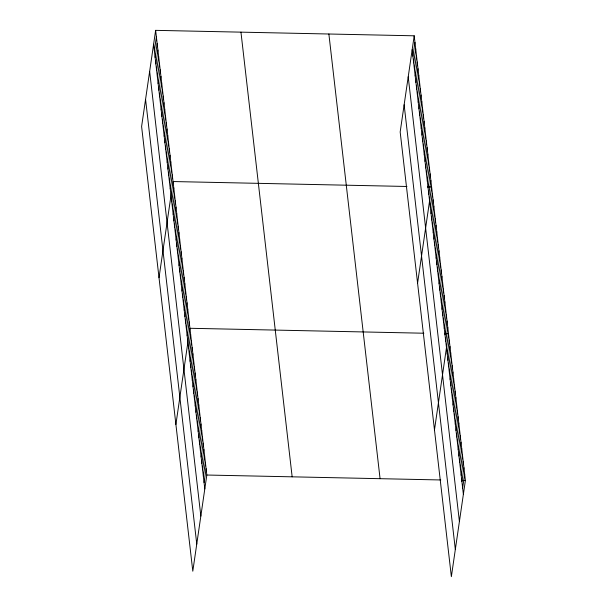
<?xml version="1.0" encoding="UTF-8"?>
<svg xmlns="http://www.w3.org/2000/svg" width="607" height="607" viewBox="0 0 607 607"><rect width="100%" height="100%" fill="white"/><g stroke="black" fill="none" stroke-linecap="round" stroke-linejoin="round"><path stroke-width="0.91" d="M155.635 30.35L141.606 126.514L192.798 571.195L206.828 475.031L155.635 30.35L414.202 35.805L465.394 480.486L451.365 576.65L400.172 131.969L414.202 35.805M154.36 50.806L156.386 36.921M155.119 57.377L157.145 43.499M155.878 63.955L157.903 50.07M156.636 70.526L158.662 56.641M157.388 77.097L159.413 63.219M158.146 83.675L160.172 69.79M158.905 90.246L160.931 76.368M159.664 96.824L161.682 82.939M160.415 103.395L162.441 89.51M161.174 109.966L163.2 96.088M161.932 116.544L163.958 102.659M162.691 123.115L164.709 109.23M163.442 129.686L165.468 115.808M164.201 136.264L166.227 122.379M164.96 142.835L166.986 128.95M165.719 149.405L167.737 135.528M166.47 155.984L168.496 142.099M167.229 162.555L169.254 148.669M167.987 169.133L170.013 155.248M168.746 175.704L170.764 161.819M169.497 182.275L171.523 168.397M170.256 188.853L172.282 174.968M159.011 277.71L173.041 181.539L406.956 186.478M171.751 201.805L173.777 187.92M172.479 208.186L174.505 194.301M173.215 214.567L175.241 200.682M173.951 220.94L175.977 207.063M174.687 227.322L176.713 213.444M175.423 233.703L177.449 219.825M176.151 240.084L178.177 226.199M176.887 246.465L178.913 232.58M177.623 252.846L179.649 238.961M178.359 259.227L180.385 245.342M179.095 265.608L181.121 251.723M179.831 271.982L181.85 258.104M180.56 278.363L182.586 264.485M181.296 284.744L183.322 270.866M182.032 291.125L184.058 277.24M182.768 297.506L184.794 283.621M183.504 303.887L185.53 290.002M184.232 310.268L186.258 296.383M184.968 316.649L186.994 302.764M185.704 323.023L187.73 309.145M186.44 329.404L188.466 315.526M187.176 335.785L189.202 321.907M175.901 424.452L189.93 328.281L423.853 333.22M188.64 348.547L190.666 334.662M189.376 354.928L191.402 341.043M190.112 361.309L192.138 347.424M190.848 367.69L192.874 353.805M191.584 374.071L193.603 360.186M192.313 380.445L194.339 366.567M193.049 386.826L195.075 372.948M193.785 393.207L195.811 379.322M194.521 399.588L196.547 385.703M195.257 405.969L197.283 392.084M195.985 412.35L198.011 398.465M196.721 418.731L198.747 404.846M197.457 425.112L199.483 411.227M198.193 431.486L200.219 417.608M198.929 437.867L200.955 423.989M199.657 444.248L201.683 430.363M200.393 450.629L202.419 436.744M201.129 457.01L203.155 443.125M201.865 463.391L203.891 449.506M202.601 469.772L204.627 455.887M203.337 476.154L205.356 462.268M204.066 482.527L206.092 468.65M412.935 56.261L414.96 42.376M413.686 62.832L415.712 48.955M414.444 69.41L416.47 55.525M415.203 75.981L417.229 62.096M415.962 82.552L417.988 68.674M416.713 89.13L418.739 75.245M417.472 95.701L419.498 81.816M418.231 102.28L420.256 88.394M418.989 108.85L421.015 94.965M419.741 115.421L421.766 101.544M420.499 121.999L422.525 108.114M421.258 128.57L423.284 114.685M422.017 135.141L424.043 121.263M422.768 141.719L424.794 127.834M423.527 148.29L425.553 134.405M424.285 154.861L426.311 140.983M425.044 161.439L427.07 147.554M425.795 168.01L427.821 154.125M426.554 174.581L428.58 160.703M427.313 181.159L429.339 167.274M428.072 187.73L430.097 173.852M428.823 194.308L430.849 180.423M417.578 283.166L431.607 186.994L427.814 186.918M430.317 207.26L432.343 193.375M431.053 213.641L433.079 199.756M431.789 220.022L433.815 206.137M432.518 226.396L434.544 212.518M433.254 232.777L435.28 218.899M433.99 239.158L436.016 225.273M434.726 245.539L436.752 231.654M435.462 251.92L437.488 238.035M436.19 258.301L438.216 244.416M436.926 264.682L438.952 250.797M437.662 271.063L439.688 257.178M438.398 277.437L440.424 263.559M439.134 283.818L441.16 269.94M439.87 290.199L441.888 276.322M440.599 296.58L442.624 282.695M441.335 302.961L443.36 289.076M442.071 309.342L444.096 295.457M442.807 315.723L444.832 301.838M443.542 322.105L445.568 308.219M444.271 328.478L446.297 314.601M445.007 334.859L447.033 320.982M445.743 341.24L447.769 327.363M434.475 429.908L448.505 333.736L444.711 333.66M447.215 354.002L449.241 340.117M447.943 360.383L449.969 346.498M448.679 366.765L450.705 352.879M449.415 373.146L451.441 359.261M450.151 379.519L452.177 365.642M450.887 385.9L452.913 372.023M451.623 392.281L453.641 378.404M452.352 398.662L454.377 384.777M453.088 405.044L455.113 391.158M453.824 411.425L455.849 397.539M454.56 417.806L456.585 403.921M455.296 424.187L457.321 410.302M456.024 430.568L458.05 416.683M456.76 436.941L458.786 423.064M457.496 443.322L459.522 429.445M458.232 449.704L460.258 435.818M458.968 456.085L460.994 442.2M459.696 462.466L461.722 448.581M460.432 468.847L462.458 454.962M461.168 475.228L463.194 461.343M461.904 481.609L463.93 467.724M462.64 487.982L464.666 474.105M206.828 475.031L440.75 479.962M461.608 480.403L465.394 480.486M412.176 49.691L463.376 494.364M408.215 76.839L459.408 521.519M404.133 104.821L455.333 549.494M328.873 34.007L380.073 478.68M240.956 32.148L292.157 476.829M153.609 44.235L204.802 488.908M149.648 71.383L200.841 516.064M145.566 99.366L196.759 544.039"/></g></svg>
